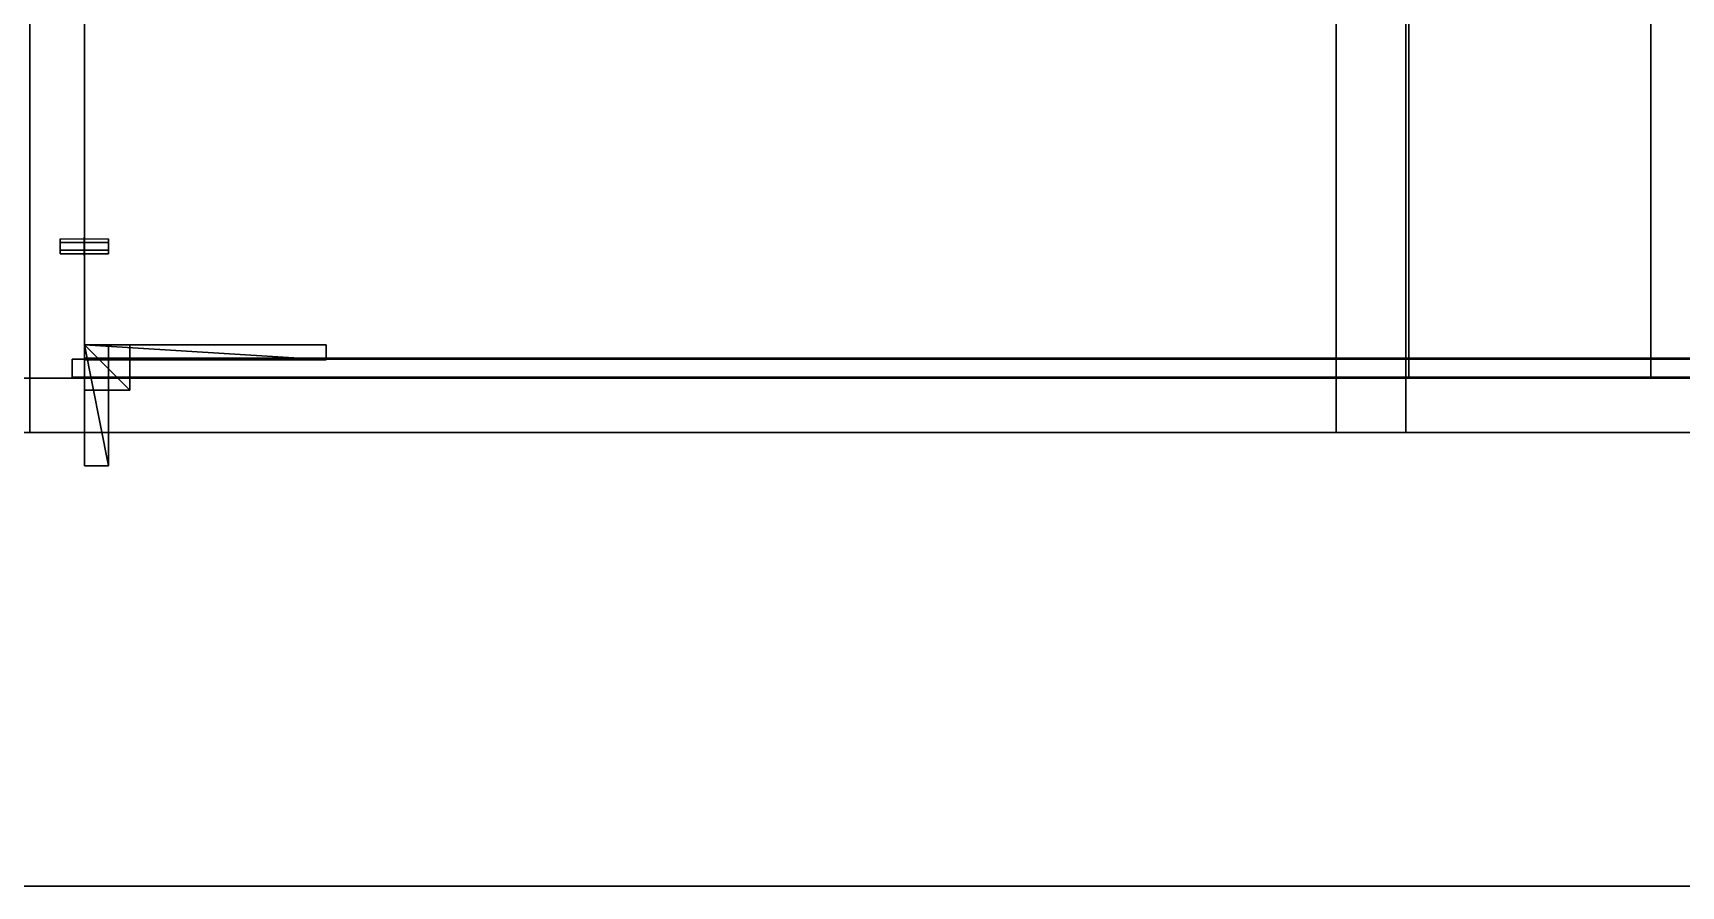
# Model space of a CAD drawing. Extents: x 0 to 4068, y -4475 to 0.
# Drawn here: x 3064 to 3609, y -4475 to -4193 of the extents above; entities that cross this region are included whole.
import ezdxf

# ---------------------------------------------------------------- set-up
doc = ezdxf.new("R2010")
doc.units = 0
for name, color, linetype in [('LAYER0', 7, 'CONTINUOUS'), ('LAYER197', 7, 'CONTINUOUS'), ('LAYER198', 7, 'CONTINUOUS'), ('LAYER200', 7, 'CONTINUOUS'), ('LAYER203', 2, 'CONTINUOUS'), ('LAYER204', 7, 'CONTINUOUS'), ('LAYER205', 253, 'CONTINUOUS'), ('LAYER206', 253, 'CONTINUOUS'), ('LAYER207', 253, 'CONTINUOUS'), ('LAYER208', 253, 'CONTINUOUS'), ('LAYER209', 253, 'CONTINUOUS'), ('LAYER210', 253, 'CONTINUOUS'), ('LAYER236', 7, 'CONTINUOUS'), ('LAYER238', 7, 'CONTINUOUS'), ('LAYER239', 7, 'CONTINUOUS'), ('LAYER241', 7, 'CONTINUOUS'), ('LAYER243', 254, 'CONTINUOUS'), ('LAYER354', 45, 'CONTINUOUS'), ('LAYER356', 45, 'CONTINUOUS'), ('LAYER357', 45, 'CONTINUOUS'), ('LAYER360', 45, 'CONTINUOUS'), ('LAYER4', 7, 'CONTINUOUS'), ('LAYER41', 7, 'CONTINUOUS'), ('LAYER411', 45, 'CONTINUOUS'), ('LAYER42', 7, 'CONTINUOUS'), ('LAYER43', 7, 'CONTINUOUS'), ('LAYER44', 7, 'CONTINUOUS'), ('LAYER45', 7, 'CONTINUOUS'), ('LAYER47', 7, 'CONTINUOUS'), ('LAYER49', 7, 'CONTINUOUS'), ('LAYER52', 2, 'CONTINUOUS'), ('LAYER53', 7, 'CONTINUOUS'), ('LAYER54', 253, 'CONTINUOUS'), ('LAYER55', 253, 'CONTINUOUS'), ('LAYER56', 253, 'CONTINUOUS'), ('LAYER57', 253, 'CONTINUOUS'), ('LAYER58', 253, 'CONTINUOUS'), ('LAYER59', 253, 'CONTINUOUS'), ('LAYER824', 45, 'CONTINUOUS'), ('LAYER84', 7, 'CONTINUOUS'), ('LAYER86', 254, 'CONTINUOUS')]:
    doc.layers.add(name, color=color, linetype=linetype)

msp = doc.modelspace()

# ---------------------------------------------------------------- linework, layer by layer
at = {"layer": 'LAYER0', "invisible_edges": 1}
for points in [[(4068, 0), (0, -4475), (0, 0), (4068, 0)], [(4068, -4475, 5), (0, 0, 5), (0, -4475, 5), (4068, -4475, 5)], [(0, 0, 5), (4068, -4475, 5), (4068, 0, 5), (0, 0, 5)], [(0, -4475), (4068, 0), (4068, -4475), (0, -4475)], [(4068, -4475, 5), (0, -4475), (4068, -4475), (4068, -4475, 5)], [(0, -4475), (4068, -4475, 5), (0, -4475, 5), (0, -4475)]]:
    msp.add_3dface(points, dxfattribs=at)
at = {"layer": 'LAYER197', "invisible_edges": 1}
for points in [[(3518, -3434, 174), (3918, -4325, 174), (3918, -3434, 174), (3518, -3434, 174)], [(3918, -4325, 174), (3518, -3434, 174), (3518, -4325, 174), (3918, -4325, 174)], [(3518, -3434, 174), (3518, -4325, 156), (3518, -4325, 174), (3518, -3434, 174)], [(3518, -4325, 156), (3518, -3434, 174), (3518, -3434, 156), (3518, -4325, 156)], [(3518, -4325, 156), (3918, -3434, 156), (3918, -4325, 156), (3518, -4325, 156)], [(3918, -3434, 156), (3518, -4325, 156), (3518, -3434, 156), (3918, -3434, 156)], [(3518, -4325, 156), (3918, -4325, 174), (3518, -4325, 174), (3518, -4325, 156)], [(3918, -4325, 174), (3518, -4325, 156), (3918, -4325, 156), (3918, -4325, 174)]]:
    msp.add_3dface(points, dxfattribs=at)
at = {"layer": 'LAYER198', "invisible_edges": 1}
for points in [[(3081, -3925, 174), (3518, -4325, 174), (3518, -3925, 174), (3081, -3925, 174)], [(3518, -4325, 174), (3081, -3925, 174), (3081, -4325, 174), (3518, -4325, 174)], [(3081, -3925, 174), (3081, -4325, 156), (3081, -4325, 174), (3081, -3925, 174)], [(3081, -4325, 156), (3081, -3925, 174), (3081, -3925, 156), (3081, -4325, 156)], [(3081, -4325, 156), (3518, -3925, 156), (3518, -4325, 156), (3081, -4325, 156)], [(3518, -3925, 156), (3081, -4325, 156), (3081, -3925, 156), (3518, -3925, 156)], [(3518, -3925, 156), (3518, -4325, 174), (3518, -4325, 156), (3518, -3925, 156)], [(3518, -4325, 174), (3518, -3925, 156), (3518, -3925, 174), (3518, -4325, 174)], [(3081, -4325, 156), (3518, -4325, 174), (3081, -4325, 174), (3081, -4325, 156)], [(3518, -4325, 174), (3081, -4325, 156), (3518, -4325, 156), (3518, -4325, 174)]]:
    msp.add_3dface(points, dxfattribs=at)
at = {"layer": 'LAYER200', "invisible_edges": 1}
for points in [[(3081, -4325, 155), (3063, -3925, 155), (3081, -3925, 155), (3081, -4325, 155)], [(3063, -3925, 155), (3081, -4325, 155), (3063, -4325, 155), (3063, -3925, 155)], [(3063, -4325, 880), (3081, -3925, 880), (3063, -3925, 880), (3063, -4325, 880)], [(3081, -3925, 880), (3063, -4325, 880), (3081, -4325, 880), (3081, -3925, 880)], [(3081, -4325, 155), (3081, -3925, 880), (3081, -4325, 880), (3081, -4325, 155)], [(3081, -3925, 880), (3081, -4325, 155), (3081, -3925, 155), (3081, -3925, 880)], [(3063, -4325, 880), (3081, -4325, 155), (3081, -4325, 880), (3063, -4325, 880)], [(3081, -4325, 155), (3063, -4325, 880), (3063, -4325, 155), (3081, -4325, 155)]]:
    msp.add_3dface(points, dxfattribs=at)
at = {"layer": 'LAYER203'}
for points in [[(3161, -4296, 816), (3161, -4301, 816), (3081, -4296, 816), (3161, -4296, 816)], [(3081, -4296, 816), (3161, -4301, 816), (3081, -4301, 816), (3081, -4296, 816)], [(3081, -4296, 816), (3081, -4301, 816), (3081, -4296, 839), (3081, -4296, 816)], [(3081, -4296, 839), (3081, -4301, 816), (3081, -4301, 839), (3081, -4296, 839)], [(3161, -4296, 816), (3081, -4296, 816), (3161, -4296, 839), (3161, -4296, 816)], [(3161, -4296, 839), (3081, -4296, 816), (3081, -4296, 839), (3161, -4296, 839)], [(3161, -4296, 839), (3081, -4296, 839), (3161, -4301, 839), (3161, -4296, 839)], [(3161, -4301, 839), (3081, -4296, 839), (3081, -4301, 839), (3161, -4301, 839)], [(3161, -4296, 839), (3161, -4301, 839), (3161, -4296, 816), (3161, -4296, 839)], [(3161, -4296, 816), (3161, -4301, 839), (3161, -4301, 816), (3161, -4296, 816)], [(3161, -4301, 839), (3081, -4301, 839), (3161, -4301, 816), (3161, -4301, 839)], [(3161, -4301, 816), (3081, -4301, 839), (3081, -4301, 816), (3161, -4301, 816)]]:
    msp.add_3dface(points, dxfattribs=at)
at = {"layer": 'LAYER204', "invisible_edges": 1}
for points in [[(3081, -4296, 839), (3161, -4296, 816), (3081, -4296, 816), (3081, -4296, 839)], [(3161, -4296, 816), (3081, -4296, 839), (3161, -4296, 839), (3161, -4296, 816)], [(3081, -4301, 816), (3161, -4296, 816), (3161, -4301, 816), (3081, -4301, 816)], [(3161, -4296, 816), (3081, -4301, 816), (3081, -4296, 816), (3161, -4296, 816)], [(3081, -4296, 839), (3161, -4301, 839), (3161, -4296, 839), (3081, -4296, 839)], [(3161, -4301, 839), (3081, -4296, 839), (3081, -4301, 839), (3161, -4301, 839)], [(3081, -4301, 816), (3081, -4296, 839), (3081, -4296, 816), (3081, -4301, 816)], [(3081, -4296, 839), (3081, -4301, 816), (3081, -4301, 839), (3081, -4296, 839)], [(3161, -4301, 839), (3161, -4296, 816), (3161, -4296, 839), (3161, -4301, 839)], [(3161, -4296, 816), (3161, -4301, 839), (3161, -4301, 816), (3161, -4296, 816)], [(3161, -4301, 839), (3081, -4301, 816), (3161, -4301, 816), (3161, -4301, 839)], [(3081, -4301, 816), (3161, -4301, 839), (3081, -4301, 839), (3081, -4301, 816)]]:
    msp.add_3dface(points, dxfattribs=at)
at = {"layer": 'LAYER205'}
for points in [[(3096, -4296, 816), (3096, -4311, 816), (3081, -4296, 816), (3096, -4296, 816)], [(3081, -4296, 816), (3096, -4311, 816), (3081, -4311, 816), (3081, -4296, 816)], [(3081, -4296, 816), (3081, -4311, 816), (3081, -4296, 831), (3081, -4296, 816)], [(3081, -4296, 831), (3081, -4311, 816), (3081, -4311, 831), (3081, -4296, 831)], [(3096, -4296, 816), (3081, -4296, 816), (3096, -4296, 831), (3096, -4296, 816)], [(3096, -4296, 831), (3081, -4296, 816), (3081, -4296, 831), (3096, -4296, 831)], [(3096, -4296, 831), (3081, -4296, 831), (3096, -4311, 831), (3096, -4296, 831)], [(3096, -4311, 831), (3081, -4296, 831), (3081, -4311, 831), (3096, -4311, 831)], [(3096, -4296, 831), (3096, -4311, 831), (3096, -4296, 816), (3096, -4296, 831)], [(3096, -4296, 816), (3096, -4311, 831), (3096, -4311, 816), (3096, -4296, 816)], [(3096, -4311, 831), (3081, -4311, 831), (3096, -4311, 816), (3096, -4311, 831)], [(3096, -4311, 816), (3081, -4311, 831), (3081, -4311, 816), (3096, -4311, 816)]]:
    msp.add_3dface(points, dxfattribs=at)
at = {"layer": 'LAYER206'}
for points in [[(3096, -4296, 816), (3096, -4311, 816), (3081, -4296, 816), (3096, -4296, 816)], [(3081, -4296, 816), (3096, -4311, 816), (3081, -4311, 816), (3081, -4296, 816)], [(3081, -4296, 816), (3081, -4311, 816), (3081, -4296, 831), (3081, -4296, 816)], [(3081, -4296, 831), (3081, -4311, 816), (3081, -4311, 831), (3081, -4296, 831)], [(3096, -4296, 816), (3081, -4296, 816), (3096, -4296, 831), (3096, -4296, 816)], [(3096, -4296, 831), (3081, -4296, 816), (3081, -4296, 831), (3096, -4296, 831)], [(3096, -4296, 831), (3081, -4296, 831), (3096, -4311, 831), (3096, -4296, 831)], [(3096, -4311, 831), (3081, -4296, 831), (3081, -4311, 831), (3096, -4311, 831)], [(3096, -4296, 831), (3096, -4311, 831), (3096, -4296, 816), (3096, -4296, 831)], [(3096, -4296, 816), (3096, -4311, 831), (3096, -4311, 816), (3096, -4296, 816)], [(3096, -4311, 831), (3081, -4311, 831), (3096, -4311, 816), (3096, -4311, 831)], [(3096, -4311, 816), (3081, -4311, 831), (3081, -4311, 816), (3096, -4311, 816)]]:
    msp.add_3dface(points, dxfattribs=at)
at = {"layer": 'LAYER207'}
for points in [[(3096, -4296, 816), (3096, -4311, 816), (3081, -4296, 816), (3096, -4296, 816)], [(3081, -4296, 816), (3096, -4311, 816), (3081, -4311, 816), (3081, -4296, 816)], [(3081, -4296, 816), (3081, -4311, 816), (3081, -4296, 831), (3081, -4296, 816)], [(3081, -4296, 831), (3081, -4311, 816), (3081, -4311, 831), (3081, -4296, 831)], [(3096, -4296, 816), (3081, -4296, 816), (3096, -4296, 831), (3096, -4296, 816)], [(3096, -4296, 831), (3081, -4296, 816), (3081, -4296, 831), (3096, -4296, 831)], [(3096, -4296, 831), (3081, -4296, 831), (3096, -4311, 831), (3096, -4296, 831)], [(3096, -4311, 831), (3081, -4296, 831), (3081, -4311, 831), (3096, -4311, 831)], [(3096, -4296, 831), (3096, -4311, 831), (3096, -4296, 816), (3096, -4296, 831)], [(3096, -4296, 816), (3096, -4311, 831), (3096, -4311, 816), (3096, -4296, 816)], [(3096, -4311, 831), (3081, -4311, 831), (3096, -4311, 816), (3096, -4311, 831)], [(3096, -4311, 816), (3081, -4311, 831), (3081, -4311, 816), (3096, -4311, 816)]]:
    msp.add_3dface(points, dxfattribs=at)
at = {"layer": 'LAYER208'}
for points in [[(3096, -4296, 816), (3096, -4311, 816), (3081, -4296, 816), (3096, -4296, 816)], [(3081, -4296, 816), (3096, -4311, 816), (3081, -4311, 816), (3081, -4296, 816)], [(3081, -4296, 816), (3081, -4311, 816), (3081, -4296, 831), (3081, -4296, 816)], [(3081, -4296, 831), (3081, -4311, 816), (3081, -4311, 831), (3081, -4296, 831)], [(3096, -4296, 816), (3081, -4296, 816), (3096, -4296, 831), (3096, -4296, 816)], [(3096, -4296, 831), (3081, -4296, 816), (3081, -4296, 831), (3096, -4296, 831)], [(3096, -4296, 831), (3081, -4296, 831), (3096, -4311, 831), (3096, -4296, 831)], [(3096, -4311, 831), (3081, -4296, 831), (3081, -4311, 831), (3096, -4311, 831)], [(3096, -4296, 831), (3096, -4311, 831), (3096, -4296, 816), (3096, -4296, 831)], [(3096, -4296, 816), (3096, -4311, 831), (3096, -4311, 816), (3096, -4296, 816)], [(3096, -4311, 831), (3081, -4311, 831), (3096, -4311, 816), (3096, -4311, 831)], [(3096, -4311, 816), (3081, -4311, 831), (3081, -4311, 816), (3096, -4311, 816)]]:
    msp.add_3dface(points, dxfattribs=at)
at = {"layer": 'LAYER209'}
for points in [[(3089, -4296, 816), (3089, -4336, 816), (3081, -4296, 816), (3089, -4296, 816)], [(3081, -4296, 816), (3089, -4336, 816), (3081, -4336, 816), (3081, -4296, 816)], [(3081, -4296, 816), (3081, -4336, 816), (3081, -4296, 824), (3081, -4296, 816)], [(3081, -4296, 824), (3081, -4336, 816), (3081, -4336, 824), (3081, -4296, 824)], [(3089, -4296, 816), (3081, -4296, 816), (3089, -4296, 824), (3089, -4296, 816)], [(3089, -4296, 824), (3081, -4296, 816), (3081, -4296, 824), (3089, -4296, 824)], [(3089, -4296, 824), (3081, -4296, 824), (3089, -4336, 824), (3089, -4296, 824)], [(3089, -4336, 824), (3081, -4296, 824), (3081, -4336, 824), (3089, -4336, 824)], [(3089, -4296, 824), (3089, -4336, 824), (3089, -4296, 816), (3089, -4296, 824)], [(3089, -4296, 816), (3089, -4336, 824), (3089, -4336, 816), (3089, -4296, 816)], [(3089, -4336, 824), (3081, -4336, 824), (3089, -4336, 816), (3089, -4336, 824)], [(3089, -4336, 816), (3081, -4336, 824), (3081, -4336, 816), (3089, -4336, 816)]]:
    msp.add_3dface(points, dxfattribs=at)
at = {"layer": 'LAYER210'}
for points in [[(3161, -4296, 816), (3161, -4301, 816), (3081, -4296, 816), (3161, -4296, 816)], [(3081, -4296, 816), (3161, -4301, 816), (3081, -4301, 816), (3081, -4296, 816)], [(3081, -4296, 816), (3081, -4301, 816), (3081, -4296, 832), (3081, -4296, 816)], [(3081, -4296, 832), (3081, -4301, 816), (3081, -4301, 832), (3081, -4296, 832)], [(3161, -4296, 816), (3081, -4296, 816), (3161, -4296, 832), (3161, -4296, 816)], [(3161, -4296, 832), (3081, -4296, 816), (3081, -4296, 832), (3161, -4296, 832)], [(3161, -4296, 832), (3081, -4296, 832), (3161, -4301, 832), (3161, -4296, 832)], [(3161, -4301, 832), (3081, -4296, 832), (3081, -4301, 832), (3161, -4301, 832)], [(3161, -4296, 832), (3161, -4301, 832), (3161, -4296, 816), (3161, -4296, 832)], [(3161, -4296, 816), (3161, -4301, 832), (3161, -4301, 816), (3161, -4296, 816)], [(3161, -4301, 832), (3081, -4301, 832), (3161, -4301, 816), (3161, -4301, 832)], [(3161, -4301, 816), (3081, -4301, 832), (3081, -4301, 816), (3161, -4301, 816)]]:
    msp.add_3dface(points, dxfattribs=at)
at = {"layer": 'LAYER236', "invisible_edges": 1}
for points in [[(3077, -4300.7, 170), (3077, -4306.7, 879.5), (3077, -4300.7, 879.5), (3077, -4300.7, 170)], [(3077, -4306.7, 879.5), (3077, -4300.7, 170), (3077, -4306.7, 170), (3077, -4306.7, 879.5)], [(3802, -4300.7, 879.5), (3077, -4306.7, 879.5), (3802, -4306.7, 879.5), (3802, -4300.7, 879.5)], [(3077, -4306.7, 879.5), (3802, -4300.7, 879.5), (3077, -4300.7, 879.5), (3077, -4306.7, 879.5)], [(3077, -4300.7, 170), (3802, -4306.7, 170), (3077, -4306.7, 170), (3077, -4300.7, 170)], [(3802, -4306.7, 170), (3077, -4300.7, 170), (3802, -4300.7, 170), (3802, -4306.7, 170)], [(3802, -4300.7, 879.5), (3077, -4300.7, 170), (3077, -4300.7, 879.5), (3802, -4300.7, 879.5)], [(3077, -4300.7, 170), (3802, -4300.7, 879.5), (3802, -4300.7, 170), (3077, -4300.7, 170)], [(3802, -4306.7, 170), (3077, -4306.7, 879.5), (3077, -4306.7, 170), (3802, -4306.7, 170)], [(3077, -4306.7, 879.5), (3802, -4306.7, 170), (3802, -4306.7, 879.5), (3077, -4306.7, 879.5)]]:
    msp.add_3dface(points, dxfattribs=at)
at = {"layer": 'LAYER238', "invisible_edges": 1}
for points in [[(3081, -4307, 759.5), (3081, -4325, 879.5), (3081, -4307, 879.5), (3081, -4307, 759.5)], [(3081, -4325, 879.5), (3081, -4307, 759.5), (3081, -4325, 759.5), (3081, -4325, 879.5)], [(3798, -4307, 879.5), (3081, -4325, 879.5), (3798, -4325, 879.5), (3798, -4307, 879.5)], [(3081, -4325, 879.5), (3798, -4307, 879.5), (3081, -4307, 879.5), (3081, -4325, 879.5)], [(3081, -4307, 759.5), (3798, -4325, 759.5), (3081, -4325, 759.5), (3081, -4307, 759.5)], [(3798, -4325, 759.5), (3081, -4307, 759.5), (3798, -4307, 759.5), (3798, -4325, 759.5)], [(3798, -4307, 879.5), (3081, -4307, 759.5), (3081, -4307, 879.5), (3798, -4307, 879.5)], [(3081, -4307, 759.5), (3798, -4307, 879.5), (3798, -4307, 759.5), (3081, -4307, 759.5)], [(3798, -4325, 759.5), (3081, -4325, 879.5), (3081, -4325, 759.5), (3798, -4325, 759.5)], [(3081, -4325, 879.5), (3798, -4325, 759.5), (3798, -4325, 879.5), (3081, -4325, 879.5)]]:
    msp.add_3dface(points, dxfattribs=at)
at = {"layer": 'LAYER239', "invisible_edges": 1}
for points in [[(3599, -4307, 861.5), (3519, -3434, 861.5), (3599, -3434, 861.5), (3599, -4307, 861.5)], [(3519, -3434, 861.5), (3599, -4307, 861.5), (3519, -4307, 861.5), (3519, -3434, 861.5)], [(3519, -4307, 879.5), (3519, -3434, 861.5), (3519, -4307, 861.5), (3519, -4307, 879.5)], [(3519, -3434, 861.5), (3519, -4307, 879.5), (3519, -3434, 879.5), (3519, -3434, 861.5)], [(3519, -4307, 879.5), (3599, -3434, 879.5), (3519, -3434, 879.5), (3519, -4307, 879.5)], [(3599, -3434, 879.5), (3519, -4307, 879.5), (3599, -4307, 879.5), (3599, -3434, 879.5)], [(3599, -3434, 879.5), (3599, -4307, 861.5), (3599, -3434, 861.5), (3599, -3434, 879.5)], [(3599, -4307, 861.5), (3599, -3434, 879.5), (3599, -4307, 879.5), (3599, -4307, 861.5)], [(3599, -4307, 861.5), (3519, -4307, 879.5), (3519, -4307, 861.5), (3599, -4307, 861.5)], [(3519, -4307, 879.5), (3599, -4307, 861.5), (3599, -4307, 879.5), (3519, -4307, 879.5)]]:
    msp.add_3dface(points, dxfattribs=at)
at = {"layer": 'LAYER241'}
for points, invisible_edges in [([(3798, -4187, 526.5), (3538, -3434, 526.5), (3798, -4300.4, 526.5), (3798, -4187, 526.5)], 3), ([(3798, -4300.4, 526.5), (3538, -3434, 526.5), (3538, -3945, 526.5), (3798, -4300.4, 526.5)], 5), ([(3798, -4187, 508.5), (3081, -4300.4, 508.5), (3538, -3945, 508.5), (3798, -4187, 508.5)], 7), ([(3538, -3945, 508.5), (3081, -4300.4, 508.5), (3081, -3945, 508.5), (3538, -3945, 508.5)], 1), ([(3081, -4300.4, 508.5), (3081, -3945, 526.5), (3081, -3945, 508.5), (3081, -4300.4, 508.5)], 1), ([(3081, -3945, 526.5), (3081, -4300.4, 508.5), (3081, -4300.4, 526.5), (3081, -3945, 526.5)], 1), ([(3798, -4300.4, 526.5), (3538, -3945, 526.5), (3081, -4300.4, 526.5), (3798, -4300.4, 526.5)], 3), ([(3081, -4300.4, 526.5), (3538, -3945, 526.5), (3081, -3945, 526.5), (3081, -4300.4, 526.5)], 1), ([(3081, -4300.4, 508.5), (3798, -4187, 508.5), (3798, -4300.4, 508.5), (3081, -4300.4, 508.5)], 1), ([(3798, -4300.4, 526.5), (3081, -4300.4, 508.5), (3798, -4300.4, 508.5), (3798, -4300.4, 526.5)], 1), ([(3081, -4300.4, 508.5), (3798, -4300.4, 526.5), (3081, -4300.4, 526.5), (3081, -4300.4, 508.5)], 1)]:
    msp.add_3dface(points, dxfattribs=dict(at, invisible_edges=invisible_edges))
at = {"layer": 'LAYER243'}
for points in [[(3073, -4260.9, 506), (3073, -4265.9, 506), (3073, -4264.65, 508.165), (3073, -4262.15, 508.165)], [(3073, -4260.9, 506), (3073, -4262.15, 503.835), (3073, -4264.65, 503.835), (3073, -4265.9, 506)], [(3080.95, -4266.4, 506), (3080.95, -4260.4, 506), (3080.95, -4261.9, 508.598), (3080.95, -4264.9, 508.598)], [(3080.95, -4266.4, 506), (3080.95, -4260.4, 506), (3080.95, -4261.9, 503.402), (3080.95, -4264.9, 503.402)], [(3081.05, -4266.4, 506), (3081.05, -4260.4, 506), (3081.05, -4261.9, 508.598), (3081.05, -4264.9, 508.598)], [(3081.05, -4266.4, 506), (3081.05, -4260.4, 506), (3081.05, -4261.9, 503.402), (3081.05, -4264.9, 503.402)], [(3089, -4260.9, 506), (3089, -4265.9, 506), (3089, -4264.65, 508.165), (3089, -4262.15, 508.165)], [(3089, -4260.9, 506), (3089, -4262.15, 503.835), (3089, -4264.65, 503.835), (3089, -4265.9, 506)]]:
    msp.add_3dface(points, dxfattribs=at)
at = {"layer": 'LAYER354', "invisible_edges": 1}
for points in [[(1176, -4325, 880), (3495, -3902, 880), (3495, -4325, 880), (1176, -4325, 880)], [(3495, -3902, 880), (1176, -4325, 880), (1176, -3902, 880), (3495, -3902, 880)], [(1176, -3902, 898), (3495, -4325, 898), (3495, -3902, 898), (1176, -3902, 898)], [(3495, -4325, 898), (1176, -3902, 898), (1176, -4325, 898), (3495, -4325, 898)], [(3495, -4325, 898), (3495, -3902, 880), (3495, -3902, 898), (3495, -4325, 898)], [(3495, -3902, 880), (3495, -4325, 898), (3495, -4325, 880), (3495, -3902, 880)], [(3495, -4325, 898), (1176, -4325, 880), (3495, -4325, 880), (3495, -4325, 898)], [(1176, -4325, 880), (3495, -4325, 898), (1176, -4325, 898), (1176, -4325, 880)]]:
    msp.add_3dface(points, dxfattribs=at)
at = {"layer": 'LAYER356', "invisible_edges": 1}
for points in [[(1194, -4307, 898), (3495, -4325, 898), (1194, -4325, 898), (1194, -4307, 898)], [(3495, -4325, 898), (1194, -4307, 898), (3495, -4307, 898), (3495, -4325, 898)], [(3495, -4307, 1687), (1194, -4325, 1687), (3495, -4325, 1687), (3495, -4307, 1687)], [(1194, -4325, 1687), (3495, -4307, 1687), (1194, -4307, 1687), (1194, -4325, 1687)], [(1194, -4307, 898), (3495, -4307, 1687), (3495, -4307, 898), (1194, -4307, 898)], [(3495, -4307, 1687), (1194, -4307, 898), (1194, -4307, 1687), (3495, -4307, 1687)], [(3495, -4307, 1687), (3495, -4325, 898), (3495, -4307, 898), (3495, -4307, 1687)], [(3495, -4325, 898), (3495, -4307, 1687), (3495, -4325, 1687), (3495, -4325, 898)], [(1194, -4325, 1687), (3495, -4325, 898), (3495, -4325, 1687), (1194, -4325, 1687)], [(3495, -4325, 898), (1194, -4325, 1687), (1194, -4325, 898), (3495, -4325, 898)]]:
    msp.add_3dface(points, dxfattribs=at)
at = {"layer": 'LAYER357', "invisible_edges": 1}
for points in [[(3495, -4307, 898), (3900, -4325, 898), (3495, -4325, 898), (3495, -4307, 898)], [(3900, -4325, 898), (3495, -4307, 898), (3900, -4307, 898), (3900, -4325, 898)], [(3495, -4325, 1687), (3495, -4307, 898), (3495, -4325, 898), (3495, -4325, 1687)], [(3495, -4307, 898), (3495, -4325, 1687), (3495, -4307, 1687), (3495, -4307, 898)], [(3900, -4307, 1687), (3495, -4325, 1687), (3900, -4325, 1687), (3900, -4307, 1687)], [(3495, -4325, 1687), (3900, -4307, 1687), (3495, -4307, 1687), (3495, -4325, 1687)], [(3495, -4307, 898), (3900, -4307, 1687), (3900, -4307, 898), (3495, -4307, 898)], [(3900, -4307, 1687), (3495, -4307, 898), (3495, -4307, 1687), (3900, -4307, 1687)], [(3495, -4325, 1687), (3900, -4325, 898), (3900, -4325, 1687), (3495, -4325, 1687)], [(3900, -4325, 898), (3495, -4325, 1687), (3495, -4325, 898), (3900, -4325, 898)]]:
    msp.add_3dface(points, dxfattribs=at)
at = {"layer": 'LAYER360', "invisible_edges": 1}
for points in [[(1176, -3902, 1705), (3495, -4325, 1705), (3495, -3902, 1705), (1176, -3902, 1705)], [(3495, -4325, 1705), (1176, -3902, 1705), (1176, -4325, 1705), (3495, -4325, 1705)], [(1176, -4325, 1687), (3495, -3902, 1687), (3495, -4325, 1687), (1176, -4325, 1687)], [(3495, -3902, 1687), (1176, -4325, 1687), (1176, -3902, 1687), (3495, -3902, 1687)], [(3495, -3902, 1687), (3495, -4325, 1705), (3495, -4325, 1687), (3495, -3902, 1687)], [(3495, -4325, 1705), (3495, -3902, 1687), (3495, -3902, 1705), (3495, -4325, 1705)], [(1176, -4325, 1687), (3495, -4325, 1705), (1176, -4325, 1705), (1176, -4325, 1687)], [(3495, -4325, 1705), (1176, -4325, 1687), (3495, -4325, 1687), (3495, -4325, 1705)]]:
    msp.add_3dface(points, dxfattribs=at)
at = {"layer": 'LAYER4'}
for points, invisible_edges in [([(180, -4325, 5), (4068, -4475, 5), (30, -4475, 5), (180, -4325, 5)], 1), ([(4068, -4475, 2415), (180, -4325, 2415), (30, -4475, 2415), (4068, -4475, 2415)], 1), ([(4068, -4475, 5), (180, -4325, 5), (3918, -4325, 5), (4068, -4475, 5)], 1), ([(3918, -4325, 2415), (3345.5, -4325, 1847.5), (180, -4325, 2415), (3918, -4325, 2415)], 3), ([(3285.5, -4325, 1847.5), (180, -4325, 2415), (3345.5, -4325, 1847.5), (3285.5, -4325, 1847.5)], 3), ([(3285.5, -4325, 1767.5), (180, -4325, 2415), (3285.5, -4325, 1847.5), (3285.5, -4325, 1767.5)], 3), ([(1801.5, -4325, 1220.5), (180, -4325, 2415), (3285.5, -4325, 1767.5), (1801.5, -4325, 1220.5)], 7), ([(180, -4325, 5), (804.5, -4325, 1129.5), (3918, -4325, 5), (180, -4325, 5)], 3), ([(180, -4325, 2415), (4068, -4475, 2415), (3918, -4325, 2415), (180, -4325, 2415)], 1), ([(864.5, -4325, 1129.5), (3918, -4325, 5), (804.5, -4325, 1129.5), (864.5, -4325, 1129.5)], 3), ([(864.5, -4325, 1129.5), (1741.5, -4325, 1140.5), (3285.5, -4325, 1137.5), (864.5, -4325, 1129.5)], 7), ([(3345.5, -4325, 1137.5), (864.5, -4325, 1129.5), (3285.5, -4325, 1137.5), (3345.5, -4325, 1137.5)], 3), ([(3345.5, -4325, 1137.5), (3918, -4325, 5), (864.5, -4325, 1129.5), (3345.5, -4325, 1137.5)], 7), ([(1801.5, -4325, 1140.5), (3285.5, -4325, 1137.5), (1741.5, -4325, 1140.5), (1801.5, -4325, 1140.5)], 3), ([(3345.5, -4325, 1767.5), (1801.5, -4325, 1220.5), (3285.5, -4325, 1767.5), (3345.5, -4325, 1767.5)], 3), ([(3345.5, -4325, 1767.5), (3345.5, -4325, 1217.5), (1801.5, -4325, 1220.5), (3345.5, -4325, 1767.5)], 7), ([(3285.5, -4325, 1217.5), (1801.5, -4325, 1220.5), (3345.5, -4325, 1217.5), (3285.5, -4325, 1217.5)], 3), ([(3285.5, -4325, 1217.5), (1801.5, -4325, 1140.5), (1801.5, -4325, 1220.5), (3285.5, -4325, 1217.5)], 5), ([(3285.5, -4325, 1137.5), (1801.5, -4325, 1140.5), (3285.5, -4325, 1217.5), (3285.5, -4325, 1137.5)], 3), ([(3918, -4325, 2415), (3345.5, -4325, 1767.5), (3345.5, -4325, 1847.5), (3918, -4325, 2415)], 5), ([(3918, -4325, 2415), (3345.5, -4325, 1217.5), (3345.5, -4325, 1767.5), (3918, -4325, 2415)], 7), ([(3918, -4325, 2415), (3345.5, -4325, 1137.5), (3345.5, -4325, 1217.5), (3918, -4325, 2415)], 5), ([(3918, -4325, 5), (3345.5, -4325, 1137.5), (3918, -4325, 2415), (3918, -4325, 5)], 3), ([(4068, -4475, 2415), (30, -4475, 5), (4068, -4475, 5), (4068, -4475, 2415)], 1), ([(30, -4475, 5), (4068, -4475, 2415), (30, -4475, 2415), (30, -4475, 5)], 1)]:
    msp.add_3dface(points, dxfattribs=dict(at, invisible_edges=invisible_edges))
at = {"layer": 'LAYER41', "invisible_edges": 1}
for points in [[(3081, -4307, 2226), (3081, -4325, 2346), (3081, -4307, 2346), (3081, -4307, 2226)], [(3081, -4325, 2346), (3081, -4307, 2226), (3081, -4325, 2226), (3081, -4325, 2346)], [(3798, -4307, 2346), (3081, -4325, 2346), (3798, -4325, 2346), (3798, -4307, 2346)], [(3081, -4325, 2346), (3798, -4307, 2346), (3081, -4307, 2346), (3081, -4325, 2346)], [(3081, -4307, 2226), (3798, -4325, 2226), (3081, -4325, 2226), (3081, -4307, 2226)], [(3798, -4325, 2226), (3081, -4307, 2226), (3798, -4307, 2226), (3798, -4325, 2226)], [(3798, -4307, 2346), (3081, -4307, 2226), (3081, -4307, 2346), (3798, -4307, 2346)], [(3081, -4307, 2226), (3798, -4307, 2346), (3798, -4307, 2226), (3081, -4307, 2226)], [(3798, -4325, 2226), (3081, -4325, 2346), (3081, -4325, 2226), (3798, -4325, 2226)], [(3081, -4325, 2346), (3798, -4325, 2226), (3798, -4325, 2346), (3081, -4325, 2346)]]:
    msp.add_3dface(points, dxfattribs=at)
at = {"layer": 'LAYER411', "invisible_edges": 1}
for points in [[(3495, -4325, 1705), (3918, -3416, 1705), (3495, -3416, 1705), (3495, -4325, 1705)], [(3918, -3416, 1705), (3495, -4325, 1705), (3918, -4325, 1705), (3918, -3416, 1705)], [(3495, -3416, 1687), (3495, -4325, 1705), (3495, -3416, 1705), (3495, -3416, 1687)], [(3495, -4325, 1705), (3495, -3416, 1687), (3495, -4325, 1687), (3495, -4325, 1705)], [(3918, -4325, 1687), (3495, -3416, 1687), (3918, -3416, 1687), (3918, -4325, 1687)], [(3495, -3416, 1687), (3918, -4325, 1687), (3495, -4325, 1687), (3495, -3416, 1687)], [(3495, -4325, 1705), (3918, -4325, 1687), (3918, -4325, 1705), (3495, -4325, 1705)], [(3918, -4325, 1687), (3495, -4325, 1705), (3495, -4325, 1687), (3918, -4325, 1687)]]:
    msp.add_3dface(points, dxfattribs=at)
at = {"layer": 'LAYER42', "invisible_edges": 1}
for points in [[(3518, -3434, 2364), (3918, -4325, 2364), (3918, -3434, 2364), (3518, -3434, 2364)], [(3918, -4325, 2364), (3518, -3434, 2364), (3518, -4325, 2364), (3918, -4325, 2364)], [(3518, -3434, 2364), (3518, -4325, 2346), (3518, -4325, 2364), (3518, -3434, 2364)], [(3518, -4325, 2346), (3518, -3434, 2364), (3518, -3434, 2346), (3518, -4325, 2346)], [(3518, -4325, 2346), (3918, -3434, 2346), (3918, -4325, 2346), (3518, -4325, 2346)], [(3918, -3434, 2346), (3518, -4325, 2346), (3518, -3434, 2346), (3918, -3434, 2346)], [(3518, -4325, 2346), (3918, -4325, 2364), (3518, -4325, 2364), (3518, -4325, 2346)], [(3918, -4325, 2364), (3518, -4325, 2346), (3918, -4325, 2346), (3918, -4325, 2364)]]:
    msp.add_3dface(points, dxfattribs=at)
at = {"layer": 'LAYER43', "invisible_edges": 1}
for points in [[(3081, -3925, 2364), (3518, -4325, 2364), (3518, -3925, 2364), (3081, -3925, 2364)], [(3518, -4325, 2364), (3081, -3925, 2364), (3081, -4325, 2364), (3518, -4325, 2364)], [(3081, -3925, 2364), (3081, -4325, 2346), (3081, -4325, 2364), (3081, -3925, 2364)], [(3081, -4325, 2346), (3081, -3925, 2364), (3081, -3925, 2346), (3081, -4325, 2346)], [(3081, -4325, 2346), (3518, -3925, 2346), (3518, -4325, 2346), (3081, -4325, 2346)], [(3518, -3925, 2346), (3081, -4325, 2346), (3081, -3925, 2346), (3518, -3925, 2346)], [(3518, -3925, 2346), (3518, -4325, 2364), (3518, -4325, 2346), (3518, -3925, 2346)], [(3518, -4325, 2364), (3518, -3925, 2346), (3518, -3925, 2364), (3518, -4325, 2364)], [(3081, -4325, 2346), (3518, -4325, 2364), (3081, -4325, 2364), (3081, -4325, 2346)], [(3518, -4325, 2364), (3081, -4325, 2346), (3518, -4325, 2346), (3518, -4325, 2364)]]:
    msp.add_3dface(points, dxfattribs=at)
at = {"layer": 'LAYER44', "invisible_edges": 1}
for points in [[(3518, -3434, 1724), (3918, -4325, 1724), (3918, -3434, 1724), (3518, -3434, 1724)], [(3918, -4325, 1724), (3518, -3434, 1724), (3518, -4325, 1724), (3918, -4325, 1724)], [(3518, -3434, 1724), (3518, -4325, 1706), (3518, -4325, 1724), (3518, -3434, 1724)], [(3518, -4325, 1706), (3518, -3434, 1724), (3518, -3434, 1706), (3518, -4325, 1706)], [(3518, -4325, 1706), (3918, -3434, 1706), (3918, -4325, 1706), (3518, -4325, 1706)], [(3918, -3434, 1706), (3518, -4325, 1706), (3518, -3434, 1706), (3918, -3434, 1706)], [(3518, -4325, 1706), (3918, -4325, 1724), (3518, -4325, 1724), (3518, -4325, 1706)], [(3918, -4325, 1724), (3518, -4325, 1706), (3918, -4325, 1706), (3918, -4325, 1724)]]:
    msp.add_3dface(points, dxfattribs=at)
at = {"layer": 'LAYER45', "invisible_edges": 1}
for points in [[(3081, -3925, 1724), (3518, -4325, 1724), (3518, -3925, 1724), (3081, -3925, 1724)], [(3518, -4325, 1724), (3081, -3925, 1724), (3081, -4325, 1724), (3518, -4325, 1724)], [(3081, -3925, 1724), (3081, -4325, 1706), (3081, -4325, 1724), (3081, -3925, 1724)], [(3081, -4325, 1706), (3081, -3925, 1724), (3081, -3925, 1706), (3081, -4325, 1706)], [(3081, -4325, 1706), (3518, -3925, 1706), (3518, -4325, 1706), (3081, -4325, 1706)], [(3518, -3925, 1706), (3081, -4325, 1706), (3081, -3925, 1706), (3518, -3925, 1706)], [(3518, -3925, 1706), (3518, -4325, 1724), (3518, -4325, 1706), (3518, -3925, 1706)], [(3518, -4325, 1724), (3518, -3925, 1706), (3518, -3925, 1724), (3518, -4325, 1724)], [(3081, -4325, 1706), (3518, -4325, 1724), (3081, -4325, 1724), (3081, -4325, 1706)], [(3518, -4325, 1724), (3081, -4325, 1706), (3518, -4325, 1706), (3518, -4325, 1724)]]:
    msp.add_3dface(points, dxfattribs=at)
at = {"layer": 'LAYER47', "invisible_edges": 1}
for points in [[(3081, -4325, 1705), (3063, -3925, 1705), (3081, -3925, 1705), (3081, -4325, 1705)], [(3063, -3925, 1705), (3081, -4325, 1705), (3063, -4325, 1705), (3063, -3925, 1705)], [(3063, -4325, 2365), (3081, -3925, 2365), (3063, -3925, 2365), (3063, -4325, 2365)], [(3081, -3925, 2365), (3063, -4325, 2365), (3081, -4325, 2365), (3081, -3925, 2365)], [(3081, -4325, 1705), (3081, -3925, 2365), (3081, -4325, 2365), (3081, -4325, 1705)], [(3081, -3925, 2365), (3081, -4325, 1705), (3081, -3925, 1705), (3081, -3925, 2365)], [(3063, -4325, 2365), (3081, -4325, 1705), (3081, -4325, 2365), (3063, -4325, 2365)], [(3081, -4325, 1705), (3063, -4325, 2365), (3063, -4325, 1705), (3081, -4325, 1705)]]:
    msp.add_3dface(points, dxfattribs=at)
at = {"layer": 'LAYER49', "invisible_edges": 1}
for points in [[(3077, -4300.7, 1720), (3077, -4306.7, 2350), (3077, -4300.7, 2350), (3077, -4300.7, 1720)], [(3077, -4306.7, 2350), (3077, -4300.7, 1720), (3077, -4306.7, 1720), (3077, -4306.7, 2350)], [(3802, -4300.7, 2350), (3077, -4306.7, 2350), (3802, -4306.7, 2350), (3802, -4300.7, 2350)], [(3077, -4306.7, 2350), (3802, -4300.7, 2350), (3077, -4300.7, 2350), (3077, -4306.7, 2350)], [(3077, -4300.7, 1720), (3802, -4306.7, 1720), (3077, -4306.7, 1720), (3077, -4300.7, 1720)], [(3802, -4306.7, 1720), (3077, -4300.7, 1720), (3802, -4300.7, 1720), (3802, -4306.7, 1720)], [(3802, -4300.7, 2350), (3077, -4300.7, 1720), (3077, -4300.7, 2350), (3802, -4300.7, 2350)], [(3077, -4300.7, 1720), (3802, -4300.7, 2350), (3802, -4300.7, 1720), (3077, -4300.7, 1720)], [(3802, -4306.7, 1720), (3077, -4306.7, 2350), (3077, -4306.7, 1720), (3802, -4306.7, 1720)], [(3077, -4306.7, 2350), (3802, -4306.7, 1720), (3802, -4306.7, 2350), (3077, -4306.7, 2350)]]:
    msp.add_3dface(points, dxfattribs=at)
at = {"layer": 'LAYER52'}
for points in [[(3161, -4296, 2300), (3161, -4301, 2300), (3081, -4296, 2300), (3161, -4296, 2300)], [(3081, -4296, 2300), (3161, -4301, 2300), (3081, -4301, 2300), (3081, -4296, 2300)], [(3081, -4296, 2300), (3081, -4301, 2300), (3081, -4296, 2323), (3081, -4296, 2300)], [(3081, -4296, 2323), (3081, -4301, 2300), (3081, -4301, 2323), (3081, -4296, 2323)], [(3161, -4296, 2300), (3081, -4296, 2300), (3161, -4296, 2323), (3161, -4296, 2300)], [(3161, -4296, 2323), (3081, -4296, 2300), (3081, -4296, 2323), (3161, -4296, 2323)], [(3161, -4296, 2323), (3081, -4296, 2323), (3161, -4301, 2323), (3161, -4296, 2323)], [(3161, -4301, 2323), (3081, -4296, 2323), (3081, -4301, 2323), (3161, -4301, 2323)], [(3161, -4296, 2323), (3161, -4301, 2323), (3161, -4296, 2300), (3161, -4296, 2323)], [(3161, -4296, 2300), (3161, -4301, 2323), (3161, -4301, 2300), (3161, -4296, 2300)], [(3161, -4301, 2323), (3081, -4301, 2323), (3161, -4301, 2300), (3161, -4301, 2323)], [(3161, -4301, 2300), (3081, -4301, 2323), (3081, -4301, 2300), (3161, -4301, 2300)]]:
    msp.add_3dface(points, dxfattribs=at)
at = {"layer": 'LAYER53', "invisible_edges": 1}
for points in [[(3081, -4296, 2323), (3161, -4296, 2300), (3081, -4296, 2300), (3081, -4296, 2323)], [(3161, -4296, 2300), (3081, -4296, 2323), (3161, -4296, 2323), (3161, -4296, 2300)], [(3081, -4301, 2300), (3161, -4296, 2300), (3161, -4301, 2300), (3081, -4301, 2300)], [(3161, -4296, 2300), (3081, -4301, 2300), (3081, -4296, 2300), (3161, -4296, 2300)], [(3081, -4296, 2323), (3161, -4301, 2323), (3161, -4296, 2323), (3081, -4296, 2323)], [(3161, -4301, 2323), (3081, -4296, 2323), (3081, -4301, 2323), (3161, -4301, 2323)], [(3081, -4301, 2300), (3081, -4296, 2323), (3081, -4296, 2300), (3081, -4301, 2300)], [(3081, -4296, 2323), (3081, -4301, 2300), (3081, -4301, 2323), (3081, -4296, 2323)], [(3161, -4301, 2323), (3161, -4296, 2300), (3161, -4296, 2323), (3161, -4301, 2323)], [(3161, -4296, 2300), (3161, -4301, 2323), (3161, -4301, 2300), (3161, -4296, 2300)], [(3161, -4301, 2323), (3081, -4301, 2300), (3161, -4301, 2300), (3161, -4301, 2323)], [(3081, -4301, 2300), (3161, -4301, 2323), (3081, -4301, 2323), (3081, -4301, 2300)]]:
    msp.add_3dface(points, dxfattribs=at)
at = {"layer": 'LAYER54'}
for points in [[(3096, -4296, 2300), (3096, -4311, 2300), (3081, -4296, 2300), (3096, -4296, 2300)], [(3081, -4296, 2300), (3096, -4311, 2300), (3081, -4311, 2300), (3081, -4296, 2300)], [(3081, -4296, 2300), (3081, -4311, 2300), (3081, -4296, 2315), (3081, -4296, 2300)], [(3081, -4296, 2315), (3081, -4311, 2300), (3081, -4311, 2315), (3081, -4296, 2315)], [(3096, -4296, 2300), (3081, -4296, 2300), (3096, -4296, 2315), (3096, -4296, 2300)], [(3096, -4296, 2315), (3081, -4296, 2300), (3081, -4296, 2315), (3096, -4296, 2315)], [(3096, -4296, 2315), (3081, -4296, 2315), (3096, -4311, 2315), (3096, -4296, 2315)], [(3096, -4311, 2315), (3081, -4296, 2315), (3081, -4311, 2315), (3096, -4311, 2315)], [(3096, -4296, 2315), (3096, -4311, 2315), (3096, -4296, 2300), (3096, -4296, 2315)], [(3096, -4296, 2300), (3096, -4311, 2315), (3096, -4311, 2300), (3096, -4296, 2300)], [(3096, -4311, 2315), (3081, -4311, 2315), (3096, -4311, 2300), (3096, -4311, 2315)], [(3096, -4311, 2300), (3081, -4311, 2315), (3081, -4311, 2300), (3096, -4311, 2300)]]:
    msp.add_3dface(points, dxfattribs=at)
at = {"layer": 'LAYER55'}
for points in [[(3096, -4296, 2300), (3096, -4311, 2300), (3081, -4296, 2300), (3096, -4296, 2300)], [(3081, -4296, 2300), (3096, -4311, 2300), (3081, -4311, 2300), (3081, -4296, 2300)], [(3081, -4296, 2300), (3081, -4311, 2300), (3081, -4296, 2315), (3081, -4296, 2300)], [(3081, -4296, 2315), (3081, -4311, 2300), (3081, -4311, 2315), (3081, -4296, 2315)], [(3096, -4296, 2300), (3081, -4296, 2300), (3096, -4296, 2315), (3096, -4296, 2300)], [(3096, -4296, 2315), (3081, -4296, 2300), (3081, -4296, 2315), (3096, -4296, 2315)], [(3096, -4296, 2315), (3081, -4296, 2315), (3096, -4311, 2315), (3096, -4296, 2315)], [(3096, -4311, 2315), (3081, -4296, 2315), (3081, -4311, 2315), (3096, -4311, 2315)], [(3096, -4296, 2315), (3096, -4311, 2315), (3096, -4296, 2300), (3096, -4296, 2315)], [(3096, -4296, 2300), (3096, -4311, 2315), (3096, -4311, 2300), (3096, -4296, 2300)], [(3096, -4311, 2315), (3081, -4311, 2315), (3096, -4311, 2300), (3096, -4311, 2315)], [(3096, -4311, 2300), (3081, -4311, 2315), (3081, -4311, 2300), (3096, -4311, 2300)]]:
    msp.add_3dface(points, dxfattribs=at)
at = {"layer": 'LAYER56'}
for points in [[(3096, -4296, 2300), (3096, -4311, 2300), (3081, -4296, 2300), (3096, -4296, 2300)], [(3081, -4296, 2300), (3096, -4311, 2300), (3081, -4311, 2300), (3081, -4296, 2300)], [(3081, -4296, 2300), (3081, -4311, 2300), (3081, -4296, 2315), (3081, -4296, 2300)], [(3081, -4296, 2315), (3081, -4311, 2300), (3081, -4311, 2315), (3081, -4296, 2315)], [(3096, -4296, 2300), (3081, -4296, 2300), (3096, -4296, 2315), (3096, -4296, 2300)], [(3096, -4296, 2315), (3081, -4296, 2300), (3081, -4296, 2315), (3096, -4296, 2315)], [(3096, -4296, 2315), (3081, -4296, 2315), (3096, -4311, 2315), (3096, -4296, 2315)], [(3096, -4311, 2315), (3081, -4296, 2315), (3081, -4311, 2315), (3096, -4311, 2315)], [(3096, -4296, 2315), (3096, -4311, 2315), (3096, -4296, 2300), (3096, -4296, 2315)], [(3096, -4296, 2300), (3096, -4311, 2315), (3096, -4311, 2300), (3096, -4296, 2300)], [(3096, -4311, 2315), (3081, -4311, 2315), (3096, -4311, 2300), (3096, -4311, 2315)], [(3096, -4311, 2300), (3081, -4311, 2315), (3081, -4311, 2300), (3096, -4311, 2300)]]:
    msp.add_3dface(points, dxfattribs=at)
at = {"layer": 'LAYER57'}
for points in [[(3096, -4296, 2300), (3096, -4311, 2300), (3081, -4296, 2300), (3096, -4296, 2300)], [(3081, -4296, 2300), (3096, -4311, 2300), (3081, -4311, 2300), (3081, -4296, 2300)], [(3081, -4296, 2300), (3081, -4311, 2300), (3081, -4296, 2315), (3081, -4296, 2300)], [(3081, -4296, 2315), (3081, -4311, 2300), (3081, -4311, 2315), (3081, -4296, 2315)], [(3096, -4296, 2300), (3081, -4296, 2300), (3096, -4296, 2315), (3096, -4296, 2300)], [(3096, -4296, 2315), (3081, -4296, 2300), (3081, -4296, 2315), (3096, -4296, 2315)], [(3096, -4296, 2315), (3081, -4296, 2315), (3096, -4311, 2315), (3096, -4296, 2315)], [(3096, -4311, 2315), (3081, -4296, 2315), (3081, -4311, 2315), (3096, -4311, 2315)], [(3096, -4296, 2315), (3096, -4311, 2315), (3096, -4296, 2300), (3096, -4296, 2315)], [(3096, -4296, 2300), (3096, -4311, 2315), (3096, -4311, 2300), (3096, -4296, 2300)], [(3096, -4311, 2315), (3081, -4311, 2315), (3096, -4311, 2300), (3096, -4311, 2315)], [(3096, -4311, 2300), (3081, -4311, 2315), (3081, -4311, 2300), (3096, -4311, 2300)]]:
    msp.add_3dface(points, dxfattribs=at)
at = {"layer": 'LAYER58'}
for points in [[(3089, -4296, 2300), (3089, -4336, 2300), (3081, -4296, 2300), (3089, -4296, 2300)], [(3081, -4296, 2300), (3089, -4336, 2300), (3081, -4336, 2300), (3081, -4296, 2300)], [(3081, -4296, 2300), (3081, -4336, 2300), (3081, -4296, 2308), (3081, -4296, 2300)], [(3081, -4296, 2308), (3081, -4336, 2300), (3081, -4336, 2308), (3081, -4296, 2308)], [(3089, -4296, 2300), (3081, -4296, 2300), (3089, -4296, 2308), (3089, -4296, 2300)], [(3089, -4296, 2308), (3081, -4296, 2300), (3081, -4296, 2308), (3089, -4296, 2308)], [(3089, -4296, 2308), (3081, -4296, 2308), (3089, -4336, 2308), (3089, -4296, 2308)], [(3089, -4336, 2308), (3081, -4296, 2308), (3081, -4336, 2308), (3089, -4336, 2308)], [(3089, -4296, 2308), (3089, -4336, 2308), (3089, -4296, 2300), (3089, -4296, 2308)], [(3089, -4296, 2300), (3089, -4336, 2308), (3089, -4336, 2300), (3089, -4296, 2300)], [(3089, -4336, 2308), (3081, -4336, 2308), (3089, -4336, 2300), (3089, -4336, 2308)], [(3089, -4336, 2300), (3081, -4336, 2308), (3081, -4336, 2300), (3089, -4336, 2300)]]:
    msp.add_3dface(points, dxfattribs=at)
at = {"layer": 'LAYER59'}
for points in [[(3161, -4296, 2300), (3161, -4301, 2300), (3081, -4296, 2300), (3161, -4296, 2300)], [(3081, -4296, 2300), (3161, -4301, 2300), (3081, -4301, 2300), (3081, -4296, 2300)], [(3081, -4296, 2300), (3081, -4301, 2300), (3081, -4296, 2316), (3081, -4296, 2300)], [(3081, -4296, 2316), (3081, -4301, 2300), (3081, -4301, 2316), (3081, -4296, 2316)], [(3161, -4296, 2300), (3081, -4296, 2300), (3161, -4296, 2316), (3161, -4296, 2300)], [(3161, -4296, 2316), (3081, -4296, 2300), (3081, -4296, 2316), (3161, -4296, 2316)], [(3161, -4296, 2316), (3081, -4296, 2316), (3161, -4301, 2316), (3161, -4296, 2316)], [(3161, -4301, 2316), (3081, -4296, 2316), (3081, -4301, 2316), (3161, -4301, 2316)], [(3161, -4296, 2316), (3161, -4301, 2316), (3161, -4296, 2300), (3161, -4296, 2316)], [(3161, -4296, 2300), (3161, -4301, 2316), (3161, -4301, 2300), (3161, -4296, 2300)], [(3161, -4301, 2316), (3081, -4301, 2316), (3161, -4301, 2300), (3161, -4301, 2316)], [(3161, -4301, 2300), (3081, -4301, 2316), (3081, -4301, 2300), (3161, -4301, 2300)]]:
    msp.add_3dface(points, dxfattribs=at)
at = {"layer": 'LAYER824', "invisible_edges": 1}
for points in [[(3495, -3416, 880), (3918, -4325, 880), (3495, -4325, 880), (3495, -3416, 880)], [(3918, -4325, 880), (3495, -3416, 880), (3918, -3416, 880), (3918, -4325, 880)], [(3495, -4325, 898), (3495, -3416, 880), (3495, -4325, 880), (3495, -4325, 898)], [(3495, -3416, 880), (3495, -4325, 898), (3495, -3416, 898), (3495, -3416, 880)], [(3918, -3416, 898), (3495, -4325, 898), (3918, -4325, 898), (3918, -3416, 898)], [(3495, -4325, 898), (3918, -3416, 898), (3495, -3416, 898), (3495, -4325, 898)], [(3495, -4325, 898), (3918, -4325, 880), (3918, -4325, 898), (3495, -4325, 898)], [(3918, -4325, 880), (3495, -4325, 898), (3495, -4325, 880), (3918, -4325, 880)]]:
    msp.add_3dface(points, dxfattribs=at)
at = {"layer": 'LAYER84'}
for points, invisible_edges in [([(3798, -4187, 2044), (3538, -3434, 2044), (3798, -4300.4, 2044), (3798, -4187, 2044)], 3), ([(3798, -4300.4, 2044), (3538, -3434, 2044), (3538, -3945, 2044), (3798, -4300.4, 2044)], 5), ([(3798, -4187, 2026), (3081, -4300.4, 2026), (3538, -3945, 2026), (3798, -4187, 2026)], 7), ([(3538, -3945, 2026), (3081, -4300.4, 2026), (3081, -3945, 2026), (3538, -3945, 2026)], 1), ([(3081, -4300.4, 2026), (3081, -3945, 2044), (3081, -3945, 2026), (3081, -4300.4, 2026)], 1), ([(3081, -3945, 2044), (3081, -4300.4, 2026), (3081, -4300.4, 2044), (3081, -3945, 2044)], 1), ([(3798, -4300.4, 2044), (3538, -3945, 2044), (3081, -4300.4, 2044), (3798, -4300.4, 2044)], 3), ([(3081, -4300.4, 2044), (3538, -3945, 2044), (3081, -3945, 2044), (3081, -4300.4, 2044)], 1), ([(3081, -4300.4, 2026), (3798, -4187, 2026), (3798, -4300.4, 2026), (3081, -4300.4, 2026)], 1), ([(3798, -4300.4, 2044), (3081, -4300.4, 2026), (3798, -4300.4, 2026), (3798, -4300.4, 2044)], 1), ([(3081, -4300.4, 2026), (3798, -4300.4, 2044), (3081, -4300.4, 2044), (3081, -4300.4, 2026)], 1)]:
    msp.add_3dface(points, dxfattribs=dict(at, invisible_edges=invisible_edges))
at = {"layer": 'LAYER86'}
for points in [[(3073, -4260.9, 2023.5), (3073, -4265.9, 2023.5), (3073, -4264.65, 2025.665), (3073, -4262.15, 2025.665)], [(3073, -4260.9, 2023.5), (3073, -4262.15, 2021.335), (3073, -4264.65, 2021.335), (3073, -4265.9, 2023.5)], [(3080.95, -4266.4, 2023.5), (3080.95, -4260.4, 2023.5), (3080.95, -4261.9, 2026.098), (3080.95, -4264.9, 2026.098)], [(3080.95, -4266.4, 2023.5), (3080.95, -4260.4, 2023.5), (3080.95, -4261.9, 2020.902), (3080.95, -4264.9, 2020.902)], [(3081.05, -4266.4, 2023.5), (3081.05, -4260.4, 2023.5), (3081.05, -4261.9, 2026.098), (3081.05, -4264.9, 2026.098)], [(3081.05, -4266.4, 2023.5), (3081.05, -4260.4, 2023.5), (3081.05, -4261.9, 2020.902), (3081.05, -4264.9, 2020.902)], [(3089, -4260.9, 2023.5), (3089, -4265.9, 2023.5), (3089, -4264.65, 2025.665), (3089, -4262.15, 2025.665)], [(3089, -4260.9, 2023.5), (3089, -4262.15, 2021.335), (3089, -4264.65, 2021.335), (3089, -4265.9, 2023.5)]]:
    msp.add_3dface(points, dxfattribs=at)

# ---------------------------------------------------------------- meshes
at = {"layer": 'LAYER243'}
mesh = msp.add_polymesh((2, 6), dxfattribs=dict(at, n_close=True))
for k, corner in enumerate([(3089, -4260.9, 506), (3089, -4262.15, 508.165), (3089, -4264.65, 508.165), (3089, -4265.9, 506), (3089, -4264.65, 503.835), (3089, -4262.15, 503.835), (3073, -4260.9, 506), (3073, -4262.15, 508.165), (3073, -4264.65, 508.165), (3073, -4265.9, 506), (3073, -4264.65, 503.835), (3073, -4262.15, 503.835)]):
    mesh.set_mesh_vertex(divmod(k, 6), corner)
mesh = msp.add_polymesh((2, 6), dxfattribs=dict(at, n_close=True))
for k, corner in enumerate([(3081.05, -4260.4, 506), (3081.05, -4261.9, 508.598), (3081.05, -4264.9, 508.598), (3081.05, -4266.4, 506), (3081.05, -4264.9, 503.402), (3081.05, -4261.9, 503.402), (3080.95, -4260.4, 506), (3080.95, -4261.9, 508.598), (3080.95, -4264.9, 508.598), (3080.95, -4266.4, 506), (3080.95, -4264.9, 503.402), (3080.95, -4261.9, 503.402)]):
    mesh.set_mesh_vertex(divmod(k, 6), corner)
at = {"layer": 'LAYER86'}
mesh = msp.add_polymesh((2, 6), dxfattribs=dict(at, n_close=True))
for k, corner in enumerate([(3089, -4260.9, 2023.5), (3089, -4262.15, 2025.665), (3089, -4264.65, 2025.665), (3089, -4265.9, 2023.5), (3089, -4264.65, 2021.335), (3089, -4262.15, 2021.335), (3073, -4260.9, 2023.5), (3073, -4262.15, 2025.665), (3073, -4264.65, 2025.665), (3073, -4265.9, 2023.5), (3073, -4264.65, 2021.335), (3073, -4262.15, 2021.335)]):
    mesh.set_mesh_vertex(divmod(k, 6), corner)
mesh = msp.add_polymesh((2, 6), dxfattribs=dict(at, n_close=True))
for k, corner in enumerate([(3081.05, -4260.4, 2023.5), (3081.05, -4261.9, 2026.098), (3081.05, -4264.9, 2026.098), (3081.05, -4266.4, 2023.5), (3081.05, -4264.9, 2020.902), (3081.05, -4261.9, 2020.902), (3080.95, -4260.4, 2023.5), (3080.95, -4261.9, 2026.098), (3080.95, -4264.9, 2026.098), (3080.95, -4266.4, 2023.5), (3080.95, -4264.9, 2020.902), (3080.95, -4261.9, 2020.902)]):
    mesh.set_mesh_vertex(divmod(k, 6), corner)

doc.saveas('drawing.dxf')
